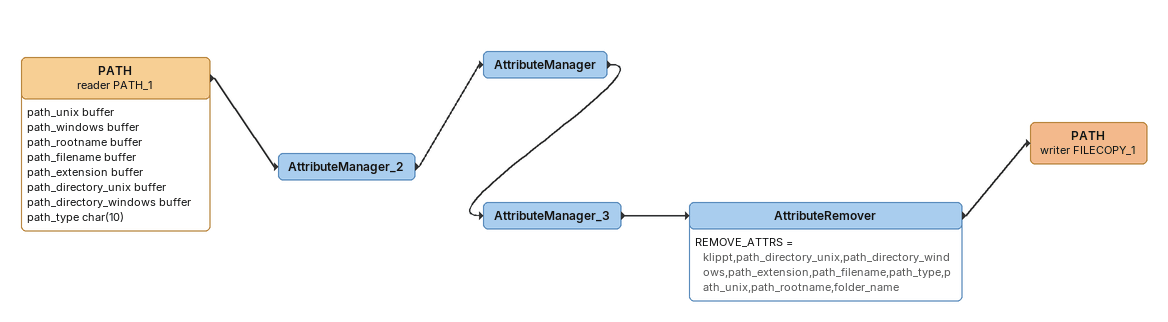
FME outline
PATH (reader PATH_1)
    attributes: path_unix buffer, path_windows buffer, path_rootname buffer, path_filename buffer, path_extension buffer, path_directory_unix buffer, path_directory_windows buffer, path_type char(10)
    -> AttributeManager_2
AttributeManager_2
    -> AttributeManager
AttributeManager
    -> AttributeManager_3
AttributeManager_3
    -> AttributeRemover
AttributeRemover
    REMOVE_ATTRS = klippt,path_directory_unix,path_directory_windows,path_extension,path_filename,path_type,path_unix,path_rootname,folder_name
    -> PATH (writer FILECOPY_1)
PATH (writer FILECOPY_1)
